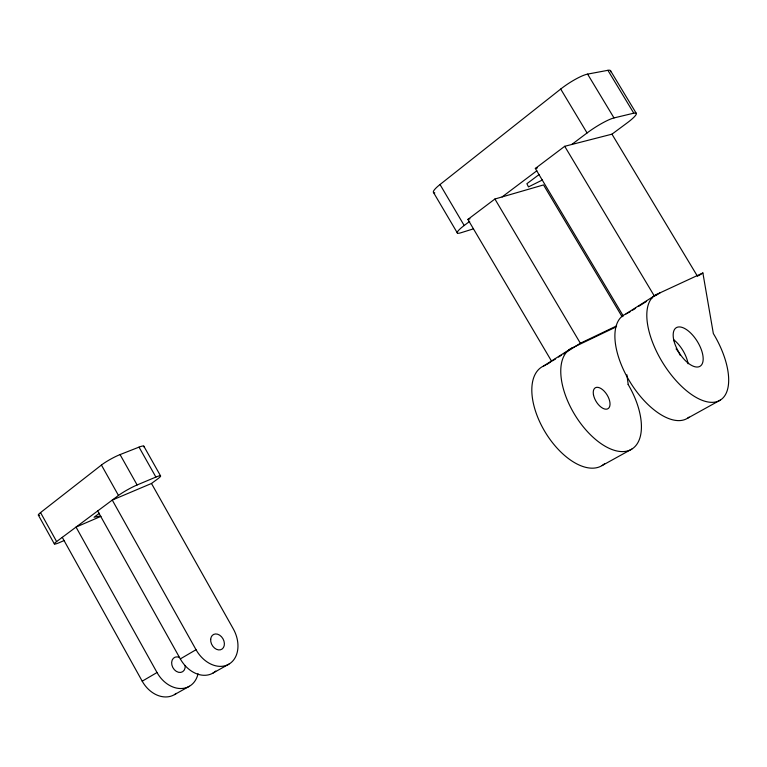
<?xml version="1.0" encoding="UTF-8"?>
<svg xmlns="http://www.w3.org/2000/svg" width="767" height="767" viewBox="0 0 767 767"><rect width="100%" height="100%" fill="white"/><g stroke="black" fill="none" stroke-linecap="round" stroke-linejoin="round"><path stroke-width="1.15" d="M546.823 364.45L550.716 361.995M434.822 192.929A20.69 3.864 -31.7 0 1 440.018 184.521L560.706 89.049A22.761 4.381 -32.9 0 1 587.599 74.111L607.895 70.315A22.358 4.19 -33 0 1 610.542 71.81M39.568 515.271A14.468 1.927 -28.5 0 1 40.536 512.586L101.426 465.042A15.119 2.148 -28.9 0 1 120.055 454.591L139.028 447.123A14.899 2.1 -29 0 1 143.726 446.806M551.684 361.382L467.889 219.42L494.907 199.017L543.535 184.924L622.095 316.742M623.312 316.062L535.347 168.472L564.713 146.296L611.961 134.167L626.975 123.036A22.406 3.528 -32.4 0 0 633.782 113.18L607.895 70.315M473.105 228.959L460.909 232.765A20.738 3.25 -31.4 0 1 464.188 225.508L469.692 221.366M502.136 196.918L536.842 170.782M571.76 144.484L587.071 132.959A22.818 3.691 -32.4 0 1 614.003 117.926L633.782 113.18M539.153 174.512L526.891 183.706L528.473 186.908L542.403 179.986M40.536 512.586L56.624 541.56L118.473 495.453A15.139 1.812 -29 0 1 137.12 484.955L155.893 477.074A14.918 1.764 -29.1 0 1 157.714 478.896L151.482 483.478L112.26 500.074L196.036 649.716A28.638 21.351 60.7 0 0 228.691 664.28A28.638 21.351 60.7 0 0 233.264 628.825L151.482 483.478M99.47 513.209L94.053 517.236L99.355 516.21M604.597 463.69A57.784 31.111 58.6 0 1 546.046 433.508A57.784 31.111 58.6 0 1 543.41 366.099L571.961 348.026L615.949 326.991M687.52 418.255L720.29 400.106A61.724 29.136 58.2 0 0 713.339 333.54L702.888 272.975L656.667 294.394L625.21 314.307A60.641 29.74 58.3 0 0 630.484 382.675A60.641 29.74 58.3 0 0 689.111 417.095M552.643 360.797L555.624 358.889M558.539 357.067L561.54 355.14M563.457 353.961L580.36 343.242L616.61 325.927M630.618 311.44L626.064 313.904M632.612 310.184L635.594 308.296M638.585 306.407L646.552 301.364M650.541 298.842L652.525 297.586M655.44 295.746L660.023 292.841M698.421 275.784L702.888 272.975M62.28 537.341L142.211 681.182L157.024 672.525A27.804 21.342 61 0 0 180.178 688.526A27.804 21.342 61 0 0 198.049 673.714M97.668 510.956L180.312 658.911L196.036 649.716M174.454 694.634L189.449 686.235M213.034 673.033L228.95 664.136M602.057 465.579L631.797 449.117M543.41 366.099L545.903 364.919M64.054 540.562L59.673 542.48A14.496 1.63 -28.7 0 1 56.624 541.56M100.995 516.325L76.029 527.082L157.024 672.525M467.889 219.42L469.979 218.787M535.347 168.472L537.379 167.925M610.436 70.574L636.207 113.238M587.599 74.111L614.003 117.926M611.961 134.167L697.529 276.35M560.706 89.049L587.071 132.959M564.713 146.296L654.519 296.321M494.907 199.017L580.36 343.242M440.018 184.521L464.188 225.508M433.537 192.555L457.391 233.034M143.803 446.145L160.552 475.885M139.028 447.123L155.893 477.074M120.055 454.591L137.12 484.955M101.426 465.042L118.473 495.453M38.35 515.098L54.352 543.918M626.898 374.795L628.163 384.286M628.068 384.344A58.781 30.661 58.5 0 1 630.819 449.663A58.781 30.661 58.5 0 1 573.495 412.569A58.781 30.661 58.5 0 1 571.961 348.026M720.29 400.106A61.734 29.146 58.2 0 1 662.055 361.612A61.734 29.146 58.2 0 1 656.667 294.394M676.072 348.908A12.742 6.117 58.3 0 1 677.165 350.231M677.692 350.922A12.742 6.117 58.3 0 1 680.31 355.476M673.714 339.723A22.483 10.796 58.3 0 1 688.095 363.798M215.748 671.048A28.302 21.351 60.8 0 1 180.312 658.911M176.305 693.378A27.487 21.332 61.2 0 1 142.211 681.182M185.192 665.545A8.216 6.299 61.2 0 1 178.577 672.314A8.216 6.299 61.2 0 1 171.655 662.41A8.216 6.299 61.2 0 1 179.497 657.405M593.437 394.574A12.224 6.376 58.5 0 0 607.282 409.022A12.224 6.376 58.5 0 0 604.204 391.17A12.224 6.376 58.5 0 0 593.437 394.574M673.934 340.769A22.665 10.7 58.2 0 0 699.389 366.607A22.665 10.7 58.2 0 0 691.182 333.54A22.665 10.7 58.2 0 0 673.934 340.769M210.676 639.323A8.466 6.299 60.9 0 0 220.455 649.802A8.466 6.299 60.9 0 0 221.452 636.706A8.466 6.299 60.9 0 0 210.676 639.323"/></g></svg>
